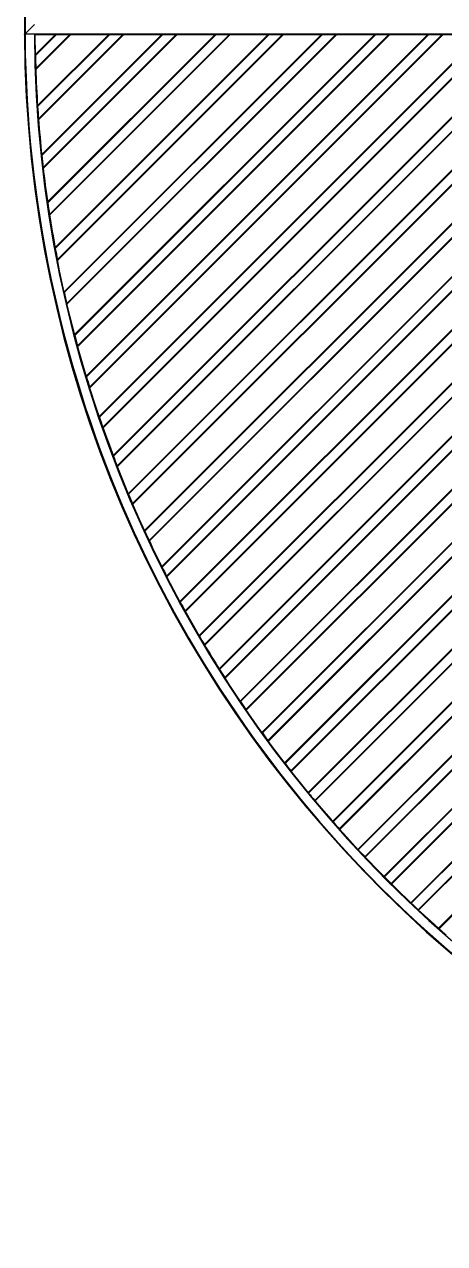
# Model space of a CAD drawing. Header units: millimetres. Extents: x -3019 to 2921, y -1257 to 2943.
# Drawn here: x -2492 to -2179, y 381 to 1288 of the extents above; entities that cross this region are included whole.
import ezdxf

# ---------------------------------------------------------------- set-up
doc = ezdxf.new("R2010")
doc.units = ezdxf.units.MM

msp = doc.modelspace()

# ---------------------------------------------------------------- linework, layer by layer
for p, q in [((-2491.57, 1280.54), (-2491.56, 1280.54)), ((-2491.06, 1281.05), (-2484.06, 1288.05)), ((-2491.06, 1281.04), (-2484.06, 1288.04)), ((-2491.06, 1281.04), (-1834.06, 1281.04)), ((-2483.57, 1280.54), (-2468.38, 1280.54)), ((-2483.35, 1265.01), (-2483.56, 1280.53)), ((-2483.36, 1265.55), (-2468.38, 1280.54)), ((-2483.35, 1264.86), (-2467.67, 1280.54)), ((-2483.09, 1255.22), (-2457.77, 1280.54)), ((-2483.06, 1254.54), (-2457.06, 1280.54)), ((-2481.75, 1227.57), (-2428.78, 1280.54)), ((-2481.71, 1226.9), (-2428.07, 1280.54)), ((-2481.06, 1217.65), (-2418.17, 1280.54)), ((-2481.02, 1216.99), (-2417.47, 1280.54)), ((-2478.67, 1191.05), (-2389.18, 1280.54)), ((-2478.61, 1190.41), (-2388.47, 1280.54)), ((-2477.62, 1181.49), (-2378.57, 1280.54)), ((-2477.55, 1180.86), (-2377.87, 1280.54)), ((-2474.27, 1155.85), (-2349.58, 1280.54)), ((-2474.19, 1155.23), (-2348.88, 1280.54)), ((-2472.89, 1146.63), (-2338.98, 1280.54)), ((-2472.79, 1146.02), (-2338.27, 1280.54)), ((-2468.67, 1121.85), (-2309.99, 1280.54)), ((-2468.56, 1121.26), (-2309.28, 1280.54)), ((-2468.38, 1280.54), (-2467.67, 1280.54)), ((-2467.67, 1280.54), (-2457.77, 1280.54)), ((-2466.98, 1112.94), (-2299.38, 1280.54)), ((-2466.86, 1112.35), (-2298.67, 1280.54)), ((-2461.96, 1088.97), (-2270.39, 1280.54)), ((-2461.83, 1088.39), (-2269.68, 1280.54)), ((-2459.99, 1080.33), (-2259.78, 1280.54)), ((-2459.85, 1079.76), (-2259.07, 1280.54)), ((-2457.77, 1280.54), (-2457.06, 1280.54)), ((-2457.06, 1280.54), (-2428.78, 1280.54)), ((-2454.22, 1057.11), (-2230.79, 1280.54)), ((-2454.07, 1056.55), (-2230.08, 1280.54)), ((-2451.98, 1048.74), (-2220.18, 1280.54)), ((-2451.83, 1048.19), (-2219.48, 1280.54)), ((-2445.52, 1026.21), (-2191.19, 1280.54)), ((-2445.35, 1025.67), (-2190.48, 1280.54)), ((-2443.03, 1018.09), (-2180.58, 1280.54)), ((-2442.86, 1017.55), (-2179.88, 1280.54)), ((-2435.91, 996.22), (-2151.59, 1280.54)), ((-2435.73, 995.69), (-2150.89, 1280.54)), ((-2433.19, 988.34), (-2140.99, 1280.54)), ((-2433.01, 987.81), (-2140.28, 1280.54)), ((-2428.78, 1280.54), (-2428.07, 1280.54)), ((-2428.07, 1280.54), (-2418.17, 1280.54)), ((-2425.44, 967.09), (-2112, 1280.54)), ((-2425.25, 966.58), (-2111.29, 1280.54)), ((-2422.5, 959.43), (-2101.39, 1280.54)), ((-2422.3, 958.92), (-2100.68, 1280.54)), ((-2418.17, 1280.54), (-2417.47, 1280.54)), ((-2417.47, 1280.54), (-2389.18, 1280.54)), ((-2414.16, 938.77), (-2072.4, 1280.54)), ((-2413.95, 938.28), (-2071.69, 1280.54)), ((-2411.01, 931.32), (-2061.79, 1280.54)), ((-2410.79, 930.83), (-2061.08, 1280.54)), ((-2402.1, 911.24), (-2032.8, 1280.54)), ((-2401.88, 910.76), (-2032.09, 1280.54)), ((-2398.74, 903.99), (-2022.19, 1280.54)), ((-2398.51, 903.51), (-2021.49, 1280.54)), ((-2389.28, 884.46), (-1993.2, 1280.54)), ((-2389.18, 1280.54), (-2388.47, 1280.54)), ((-2389.05, 883.99), (-1992.49, 1280.54)), ((-2388.47, 1280.54), (-2378.57, 1280.54)), ((-2385.73, 877.41), (-1982.6, 1280.54)), ((-2385.49, 876.94), (-1981.89, 1280.54)), ((-2378.57, 1280.54), (-2377.87, 1280.54)), ((-2377.87, 1280.54), (-2349.58, 1280.54)), ((-2375.74, 858.4), (-1953.6, 1280.54)), ((-2375.49, 857.94), (-1952.9, 1280.54)), ((-2371.99, 851.54), (-1943, 1280.54)), ((-2371.74, 851.09), (-1942.29, 1280.54)), ((-2361.5, 833.05), (-1914.01, 1280.54)), ((-2361.24, 832.6), (-1913.3, 1280.54)), ((-2357.56, 826.37), (-1903.4, 1280.54)), ((-2357.3, 825.93), (-1902.69, 1280.54)), ((-2349.58, 1280.54), (-2348.88, 1280.54)), ((-2348.88, 1280.54), (-2338.98, 1280.54)), ((-2346.57, 808.38), (-1874.41, 1280.54)), ((-2346.3, 807.94), (-1873.7, 1280.54)), ((-2342.46, 801.88), (-1863.8, 1280.54)), ((-2342.18, 801.45), (-1863.09, 1280.54)), ((-2338.98, 1280.54), (-2338.27, 1280.54)), ((-2338.27, 1280.54), (-2309.99, 1280.54)), ((-2309.99, 1280.54), (-2309.28, 1280.54)), ((-2309.28, 1280.54), (-2299.38, 1280.54)), ((-2299.38, 1280.54), (-2298.67, 1280.54)), ((-2298.67, 1280.54), (-2270.39, 1280.54)), ((-2270.39, 1280.54), (-2269.68, 1280.54)), ((-2269.68, 1280.54), (-2259.78, 1280.54)), ((-2259.78, 1280.54), (-2259.07, 1280.54)), ((-2259.07, 1280.54), (-2230.79, 1280.54)), ((-2230.79, 1280.54), (-2230.08, 1280.54)), ((-2230.08, 1280.54), (-2220.18, 1280.54)), ((-2220.18, 1280.54), (-2219.48, 1280.54)), ((-2219.48, 1280.54), (-2191.19, 1280.54)), ((-2191.19, 1280.54), (-2190.48, 1280.54)), ((-2190.48, 1280.54), (-2180.58, 1280.54)), ((-2180.58, 1280.54), (-2179.88, 1280.54)), ((-2179.88, 1280.54), (-2151.59, 1280.54)), ((-2330.97, 784.38), (-1841.35, 1274)), ((-2330.69, 783.95), (-1841.32, 1273.32)), ((-2326.68, 778.06), (-1840.73, 1264.01)), ((-2326.39, 777.64), (-1840.68, 1263.35)), ((-2314.72, 761.03), (-1837.34, 1238.41)), ((-2314.42, 760.62), (-1837.23, 1237.81)), ((-2310.26, 754.89), (-1835.55, 1229.59)), ((-2309.96, 754.48), (-1835.42, 1229.01)), ((-2297.83, 738.33), (-1829.37, 1206.78)), ((-2297.52, 737.93), (-1829.2, 1206.25)), ((-2293.19, 732.35), (-1826.68, 1198.87)), ((-2292.88, 731.96), (-1826.49, 1198.35)), ((-2280.29, 716.26), (-1818.27, 1178.28)), ((-2279.98, 715.87), (-1818.05, 1177.8)), ((-2275.49, 710.46), (-1814.83, 1171.11)), ((-2275.17, 710.07), (-1814.6, 1170.64)), ((-2262.14, 694.82), (-1804.51, 1152.44)), ((-2261.81, 694.44), (-1804.25, 1152)), ((-2257.17, 689.18), (-1800.41, 1145.94)), ((-2256.83, 688.81), (-1800.14, 1145.51)), ((-2243.36, 674), (-1788.37, 1128.99)), ((-2243.01, 673.64), (-1788.06, 1128.59)), ((-2238.22, 668.53), (-1783.66, 1123.1)), ((-2237.88, 668.17), (-1783.34, 1122.71)), ((-2223.95, 653.81), (-1769.98, 1107.78)), ((-2223.6, 653.45), (-1769.63, 1107.43)), ((-2218.65, 648.5), (-1764.68, 1102.48)), ((-2218.3, 648.15), (-1764.32, 1102.13)), ((-2203.93, 634.23), (-1749.4, 1088.77)), ((-2203.57, 633.88), (-1749.01, 1088.45)), ((-2198.47, 629.09), (-1743.51, 1084.05)), ((-2198.1, 628.75), (-1743.11, 1083.74)), ((-2183.3, 615.27), (-1726.6, 1071.97)), ((-2182.92, 614.94), (-1726.17, 1071.69))]:
    msp.add_line(p, q)
at = {"flags": 128}
for points in [[(-2491.57, 1280.54), (-2491.56, 1280.55), (-2491.53, 1280.58), (-2491.48, 1280.62), (-2491.42, 1280.69), (-2491.34, 1280.76), (-2491.26, 1280.85), (-2491.16, 1280.94), (-2491.06, 1281.04)], [(-2483.57, 1280.54), (-2483.57, 1280.55), (-2483.6, 1280.58), (-2483.65, 1280.62), (-2483.71, 1280.69), (-2483.79, 1280.76), (-2483.87, 1280.85), (-2483.97, 1280.94), (-2484.06, 1281.04)], [(-2461.83, 1088.39), (-2465.32, 1104.62), (-2466.98, 1112.94)], [(-2454.1, 1056.67), (-2457.52, 1070.06), (-2459.99, 1080.33)], [(-2445.35, 1025.67), (-2448.36, 1035.84), (-2451.98, 1048.74)], [(-2435.76, 995.79), (-2437.85, 1002.01), (-2443.03, 1018.09)], [(-2413.99, 938.36), (-2419.61, 952.1), (-2422.5, 959.43)], [(-2401.88, 910.76), (-2405.82, 919.47), (-2411.01, 931.32)], [(-2375.54, 858.02), (-2382.74, 871.61), (-2385.73, 877.41)], [(-2361.28, 832.68), (-2365.8, 840.5), (-2371.99, 851.54)], [(-2330.69, 783.95), (-2338.11, 795.15), (-2342.46, 801.88)], [(-2314.47, 760.69), (-2318.18, 765.86), (-2326.68, 778.06)], [(-2297.52, 737.93), (-2307.78, 751.52), (-2310.26, 754.89)], [(-2280.03, 715.94), (-2286.15, 723.47), (-2293.19, 732.35)], [(-2243.07, 673.7), (-2251.66, 683.05), (-2257.17, 689.18)], [(-2223.6, 653.45), (-2227.36, 657.26), (-2238.22, 668.53)], [(-2203.57, 633.88), (-2214.84, 644.74), (-2218.65, 648.5)], [(-2182.98, 614.99), (-2189.06, 620.44), (-2198.47, 629.09)]]:
    msp.add_lwpolyline(points, dxfattribs=at)
for radius, start, end in [(904, 89.74704, 180.25296), (903.5, 89.77847, 180.22153), (904, 180.25296, 270.25296), (903.5, 179.77847, 270.22153), (896.5, 180.22413, 269.77587), (896, 181.25847, 181.87489), (896, 181.87489, 183.67932), (896, 183.68821, 184.28146), (896, 184.28146, 186.03053), (896, 186.03053, 186.60395), (896, 186.60395, 188.29778), (896, 188.29778, 188.85408), (896, 188.85408, 190.5), (896, 190.5, 191.0414), (896, 192.64549, 193.17384), (896, 194.74123, 195.2581), (896, 196.79314, 197.29989), (896, 198.80636, 199.30415), (896, 199.30415, 200.78535), (896, 200.78535, 201.27522), (896, 202.73405, 203.21691), (896, 204.65597, 205.13265), (896, 205.13265, 206.55427), (896, 206.55427, 207.0255), (896, 208.43181, 208.89826), (896, 210.29122, 210.75352), (896, 210.75352, 212.1349), (896, 212.1349, 212.59364), (896, 213.96514, 214.42084), (896, 215.78403, 216.23723), (896, 217.59361, 218.04477), (896, 219.39578, 219.84538), (896, 219.84538, 221.18708), (896, 221.1924, 221.6409), (896, 222.98528, 223.43312), (896, 224.77619, 225.22381), (896, 226.56688, 227.01472), (896, 228.3591, 228.8076)]:
    msp.add_arc((-1587.56, 1284.54), radius, start, end)
for points, knots in [([(-2491.06, 1281.05), (-2491.12, 1280.98), (-2491.25, 1280.86), (-2491.4, 1280.7), (-2491.5, 1280.61), (-2491.55, 1280.56), (-2491.55, 1280.55), (-2491.56, 1280.55)], [0, 0, 0, 0, 0.29356, 0.547869, 0.73257, 0.87831, 1, 1, 1, 1]), ([(-2484.06, 1281.03), (-2483.98, 1280.96), (-2483.85, 1280.83), (-2483.7, 1280.67), (-2483.61, 1280.58), (-2483.56, 1280.54), (-2483.56, 1280.53), (-2483.56, 1280.53)], [0, 0, 0, 0, 0.3346801, 0.5765508, 0.7543499, 0.8952462, 1, 1, 1, 1]), ([(-2483.35, 1264.86), (-2483.35, 1264.96), (-2483.36, 1265.14), (-2483.36, 1265.36), (-2483.36, 1265.48), (-2483.36, 1265.54), (-2483.36, 1265.55), (-2483.36, 1265.55)], [0, 0, 0, 0, 0.331935, 0.572947, 0.752839, 0.897659, 1, 1, 1, 1]), ([(-2483.06, 1254.54), (-2483.06, 1254.54), (-2483.06, 1254.55), (-2483.07, 1254.64), (-2483.07, 1254.78), (-2483.08, 1254.99), (-2483.08, 1255.15), (-2483.09, 1255.22)], [0, 0, 0, 0, 0.1455627, 0.2904998, 0.4903368, 0.7595777, 1, 1, 1, 1]), ([(-2481.71, 1226.9), (-2481.71, 1226.99), (-2481.73, 1227.15), (-2481.74, 1227.35), (-2481.75, 1227.48), (-2481.75, 1227.56), (-2481.75, 1227.56), (-2481.75, 1227.57)], [0, 0, 0, 0, 0.2756726, 0.5286742, 0.7200717, 0.8756014, 1, 1, 1, 1]), ([(-2481.02, 1216.99), (-2481.02, 1216.99), (-2481.02, 1217), (-2481.02, 1217.09), (-2481.03, 1217.23), (-2481.05, 1217.43), (-2481.06, 1217.58), (-2481.06, 1217.65)], [0, 0, 0, 0, 0.152426, 0.304271, 0.507838, 0.772533, 1, 1, 1, 1]), ([(-2478.61, 1190.41), (-2478.62, 1190.49), (-2478.63, 1190.65), (-2478.65, 1190.84), (-2478.67, 1190.97), (-2478.67, 1191.04), (-2478.67, 1191.04), (-2478.67, 1191.05)], [0, 0, 0, 0, 0.281931, 0.52865, 0.721686, 0.88229, 1, 1, 1, 1]), ([(-2477.55, 1180.86), (-2477.55, 1180.87), (-2477.55, 1180.88), (-2477.56, 1180.95), (-2477.57, 1181.08), (-2477.59, 1181.26), (-2477.61, 1181.42), (-2477.62, 1181.49)], [0, 0, 0, 0, 0.158807, 0.317082, 0.487425, 0.739064, 1, 1, 1, 1]), ([(-2474.19, 1155.23), (-2474.2, 1155.31), (-2474.22, 1155.47), (-2474.25, 1155.66), (-2474.27, 1155.78), (-2474.27, 1155.84), (-2474.27, 1155.84), (-2474.27, 1155.85)], [0, 0, 0, 0, 0.287585, 0.528986, 0.723626, 0.889169, 1, 1, 1, 1]), ([(-2472.79, 1146.02), (-2472.79, 1146.02), (-2472.79, 1146.03), (-2472.81, 1146.11), (-2472.82, 1146.22), (-2472.85, 1146.39), (-2472.87, 1146.53), (-2472.89, 1146.62), (-2472.89, 1146.63)], [0, 0, 0, 0, 0.164683, 0.328862, 0.504554, 0.712557, 0.960654, 1, 1, 1, 1]), ([(-2468.56, 1121.26), (-2468.58, 1121.34), (-2468.61, 1121.5), (-2468.64, 1121.69), (-2468.66, 1121.81), (-2468.67, 1121.85), (-2468.67, 1121.85), (-2468.67, 1121.85)], [0, 0, 0, 0, 0.293006, 0.571568, 0.760742, 0.950859, 1, 1, 1, 1]), ([(-2466.86, 1112.35), (-2466.86, 1112.35), (-2466.87, 1112.36), (-2466.88, 1112.44), (-2466.9, 1112.56), (-2466.94, 1112.73), (-2466.96, 1112.86), (-2466.98, 1112.94)], [0, 0, 0, 0, 0.170281, 0.3401149, 0.5207746, 0.7308598, 1, 1, 1, 1]), ([(-2461.83, 1088.39), (-2461.85, 1088.47), (-2461.89, 1088.63), (-2461.93, 1088.81), (-2461.95, 1088.93), (-2461.96, 1088.96), (-2461.96, 1088.97), (-2461.96, 1088.97)], [0, 0, 0, 0, 0.2976398, 0.5669143, 0.7594027, 0.9527295, 1, 1, 1, 1]), ([(-2459.85, 1079.76), (-2459.85, 1079.77), (-2459.85, 1079.78), (-2459.87, 1079.85), (-2459.9, 1079.97), (-2459.94, 1080.14), (-2459.97, 1080.26), (-2459.99, 1080.33)], [0, 0, 0, 0, 0.175404, 0.350414, 0.535497, 0.747111, 1, 1, 1, 1]), ([(-2454.07, 1056.55), (-2454.09, 1056.63), (-2454.14, 1056.78), (-2454.18, 1056.96), (-2454.21, 1057.07), (-2454.22, 1057.11), (-2454.22, 1057.11), (-2454.22, 1057.11)], [0, 0, 0, 0, 0.301896, 0.563081, 0.758497, 0.954634, 1, 1, 1, 1]), ([(-2451.83, 1048.19), (-2451.83, 1048.19), (-2451.83, 1048.2), (-2451.85, 1048.28), (-2451.89, 1048.39), (-2451.93, 1048.55), (-2451.96, 1048.68), (-2451.98, 1048.74)], [0, 0, 0, 0, 0.180164, 0.359962, 0.549047, 0.761864, 1, 1, 1, 1]), ([(-2445.35, 1025.67), (-2445.37, 1025.74), (-2445.42, 1025.87), (-2445.47, 1026.05), (-2445.51, 1026.17), (-2445.52, 1026.21), (-2445.52, 1026.21), (-2445.52, 1026.21)], [0, 0, 0, 0, 0.253256, 0.507087, 0.741728, 0.946235, 1, 1, 1, 1]), ([(-2442.86, 1017.55), (-2442.86, 1017.56), (-2442.87, 1017.57), (-2442.89, 1017.65), (-2442.93, 1017.76), (-2442.98, 1017.92), (-2443.01, 1018.03), (-2443.03, 1018.09)], [0, 0, 0, 0, 0.184556, 0.368815, 0.5615, 0.775172, 1, 1, 1, 1]), ([(-2435.73, 995.69), (-2435.75, 995.76), (-2435.8, 995.89), (-2435.85, 996.06), (-2435.89, 996.18), (-2435.91, 996.22), (-2435.91, 996.22), (-2435.91, 996.22)], [0, 0, 0, 0, 0.247163, 0.494799, 0.726954, 0.933809, 1, 1, 1, 1]), ([(-2433.01, 987.81), (-2433.01, 987.82), (-2433.01, 987.83), (-2433.04, 987.91), (-2433.08, 988.02), (-2433.13, 988.17), (-2433.17, 988.28), (-2433.19, 988.34)], [0, 0, 0, 0, 0.188631, 0.37698, 0.572956, 0.787288, 1, 1, 1, 1]), ([(-2425.25, 966.58), (-2425.27, 966.64), (-2425.32, 966.76), (-2425.38, 966.93), (-2425.43, 967.04), (-2425.44, 967.09), (-2425.44, 967.09), (-2425.44, 967.09)], [0, 0, 0, 0, 0.241852, 0.484096, 0.713892, 0.922563, 1, 1, 1, 1]), ([(-2422.3, 958.92), (-2422.3, 958.92), (-2422.31, 958.93), (-2422.34, 959.01), (-2422.38, 959.12), (-2422.44, 959.27), (-2422.48, 959.38), (-2422.5, 959.43)], [0, 0, 0, 0, 0.192377, 0.384517, 0.583363, 0.798162, 1, 1, 1, 1]), ([(-2413.95, 938.28), (-2413.98, 938.34), (-2414.03, 938.45), (-2414.09, 938.61), (-2414.14, 938.72), (-2414.16, 938.77), (-2414.16, 938.77), (-2414.16, 938.77)], [0, 0, 0, 0, 0.237229, 0.474746, 0.702317, 0.912432, 1, 1, 1, 1]), ([(-2410.79, 930.83), (-2410.8, 930.83), (-2410.8, 930.84), (-2410.83, 930.92), (-2410.88, 931.03), (-2410.94, 931.17), (-2410.99, 931.28), (-2411.01, 931.32)], [0, 0, 0, 0, 0.1958052, 0.3914144, 0.592865, 0.8079465, 1, 1, 1, 1]), ([(-2401.88, 910.76), (-2401.9, 910.81), (-2401.95, 910.93), (-2402.02, 911.08), (-2402.07, 911.19), (-2402.1, 911.24), (-2402.1, 911.24), (-2402.1, 911.24)], [0, 0, 0, 0, 0.233165, 0.466584, 0.692109, 0.903348, 1, 1, 1, 1]), ([(-2398.51, 903.51), (-2398.51, 903.52), (-2398.52, 903.53), (-2398.55, 903.6), (-2398.61, 903.72), (-2398.67, 903.85), (-2398.72, 903.95), (-2398.74, 903.99)], [0, 0, 0, 0, 0.1989185, 0.3976866, 0.6014419, 0.8166647, 1, 1, 1, 1]), ([(-2389.05, 883.99), (-2389.07, 884.04), (-2389.13, 884.15), (-2389.2, 884.3), (-2389.26, 884.4), (-2389.28, 884.45), (-2389.28, 884.46), (-2389.28, 884.46)], [0, 0, 0, 0, 0.229613, 0.459502, 0.683133, 0.89524, 1, 1, 1, 1]), ([(-2385.49, 876.94), (-2385.49, 876.94), (-2385.49, 876.95), (-2385.53, 877.03), (-2385.59, 877.14), (-2385.66, 877.27), (-2385.7, 877.37), (-2385.73, 877.41)], [0, 0, 0, 0, 0.201742, 0.40333, 0.609132, 0.824457, 1, 1, 1, 1]), ([(-2375.49, 857.94), (-2375.52, 858), (-2375.58, 858.1), (-2375.66, 858.24), (-2375.71, 858.35), (-2375.74, 858.4), (-2375.74, 858.4), (-2375.74, 858.4)], [0, 0, 0, 0, 0.22656, 0.453298, 0.675269, 0.888066, 1, 1, 1, 1]), ([(-2371.74, 851.09), (-2371.75, 851.09), (-2371.75, 851.1), (-2371.79, 851.17), (-2371.85, 851.28), (-2371.92, 851.41), (-2371.97, 851.5), (-2371.99, 851.54)], [0, 0, 0, 0, 0.204276, 0.4084183, 0.616037, 0.831387, 1, 1, 1, 1]), ([(-2361.24, 832.6), (-2361.27, 832.65), (-2361.33, 832.76), (-2361.41, 832.89), (-2361.47, 832.99), (-2361.49, 833.04), (-2361.5, 833.05), (-2361.5, 833.05)], [0, 0, 0, 0, 0.2239518, 0.448038, 0.6684611, 0.8817781, 1, 1, 1, 1]), ([(-2357.3, 825.93), (-2357.3, 825.93), (-2357.31, 825.94), (-2357.35, 826.02), (-2357.42, 826.12), (-2357.49, 826.25), (-2357.54, 826.34), (-2357.56, 826.37)], [0, 0, 0, 0, 0.2065242, 0.4129401, 0.6221021, 0.8374158, 1, 1, 1, 1]), ([(-2346.3, 807.94), (-2346.33, 807.99), (-2346.39, 808.09), (-2346.47, 808.23), (-2346.53, 808.32), (-2346.56, 808.37), (-2346.57, 808.38), (-2346.57, 808.38)], [0, 0, 0, 0, 0.2217399, 0.443525, 0.6625884, 0.8763122, 1, 1, 1, 1]), ([(-2342.18, 801.45), (-2342.18, 801.46), (-2342.19, 801.47), (-2342.23, 801.54), (-2342.3, 801.64), (-2342.38, 801.77), (-2342.43, 801.85), (-2342.46, 801.88)], [0, 0, 0, 0, 0.208488, 0.416871, 0.627419, 0.842578, 1, 1, 1, 1]), ([(-2330.69, 783.95), (-2330.72, 784), (-2330.78, 784.1), (-2330.87, 784.23), (-2330.94, 784.32), (-2330.97, 784.37), (-2330.97, 784.37), (-2330.97, 784.38)], [0, 0, 0, 0, 0.21975, 0.439668, 0.657627, 0.871639, 1, 1, 1, 1]), ([(-2326.39, 777.64), (-2326.4, 777.64), (-2326.4, 777.65), (-2326.45, 777.72), (-2326.52, 777.83), (-2326.6, 777.95), (-2326.66, 778.03), (-2326.68, 778.06)], [0, 0, 0, 0, 0.210184, 0.420286, 0.632048, 0.847078, 1, 1, 1, 1]), ([(-2314.42, 760.62), (-2314.46, 760.67), (-2314.53, 760.76), (-2314.61, 760.88), (-2314.68, 760.98), (-2314.72, 761.02), (-2314.72, 761.03), (-2314.72, 761.03)], [0, 0, 0, 0, 0.2182758, 0.4365262, 0.6534759, 0.8677256, 1, 1, 1, 1]), ([(-2309.96, 754.48), (-2309.96, 754.48), (-2309.97, 754.49), (-2310.02, 754.56), (-2310.09, 754.66), (-2310.18, 754.78), (-2310.23, 754.85), (-2310.26, 754.89)], [0, 0, 0, 0, 0.21159, 0.423123, 0.635753, 0.850735, 1, 1, 1, 1]), ([(-2297.52, 737.93), (-2297.55, 737.97), (-2297.62, 738.06), (-2297.71, 738.18), (-2297.78, 738.27), (-2297.82, 738.32), (-2297.82, 738.33), (-2297.83, 738.33)], [0, 0, 0, 0, 0.216943, 0.433894, 0.650071, 0.864535, 1, 1, 1, 1]), ([(-2292.88, 731.96), (-2292.88, 731.96), (-2292.89, 731.97), (-2292.94, 732.04), (-2293.02, 732.14), (-2293.11, 732.25), (-2293.17, 732.32), (-2293.19, 732.35)], [0, 0, 0, 0, 0.212746, 0.425447, 0.638857, 0.853801, 1, 1, 1, 1]), ([(-2279.98, 715.87), (-2280.01, 715.92), (-2280.08, 716), (-2280.18, 716.12), (-2280.25, 716.21), (-2280.29, 716.25), (-2280.29, 716.26), (-2280.29, 716.26)], [0, 0, 0, 0, 0.216018, 0.432027, 0.647554, 0.862081, 1, 1, 1, 1]), ([(-2275.17, 710.07), (-2275.17, 710.07), (-2275.18, 710.08), (-2275.24, 710.15), (-2275.32, 710.25), (-2275.41, 710.35), (-2275.47, 710.43), (-2275.49, 710.46)], [0, 0, 0, 0, 0.213609, 0.427183, 0.641203, 0.855988, 1, 1, 1, 1]), ([(-2261.81, 694.44), (-2261.84, 694.48), (-2261.92, 694.57), (-2262.02, 694.68), (-2262.09, 694.77), (-2262.13, 694.81), (-2262.14, 694.82), (-2262.14, 694.82)], [0, 0, 0, 0, 0.215309, 0.430601, 0.645681, 0.860306, 1, 1, 1, 1]), ([(-2256.83, 688.81), (-2256.84, 688.81), (-2256.85, 688.82), (-2256.9, 688.89), (-2256.99, 688.98), (-2257.08, 689.09), (-2257.14, 689.15), (-2257.17, 689.18)], [0, 0, 0, 0, 0.214243, 0.428496, 0.642867, 0.857679, 1, 1, 1, 1]), ([(-2243.01, 673.64), (-2243.05, 673.68), (-2243.13, 673.76), (-2243.23, 673.87), (-2243.31, 673.95), (-2243.35, 674), (-2243.35, 674), (-2243.36, 674)], [0, 0, 0, 0, 0.214874, 0.429706, 0.644523, 0.859208, 1, 1, 1, 1]), ([(-2237.88, 668.17), (-2237.88, 668.17), (-2237.89, 668.18), (-2237.95, 668.24), (-2238.03, 668.34), (-2238.13, 668.44), (-2238.19, 668.51), (-2238.22, 668.53)], [0, 0, 0, 0, 0.214597, 0.42923, 0.643847, 0.858535, 1, 1, 1, 1]), ([(-2223.6, 653.45), (-2223.64, 653.49), (-2223.72, 653.57), (-2223.83, 653.68), (-2223.91, 653.76), (-2223.95, 653.8), (-2223.95, 653.8), (-2223.95, 653.81)], [0, 0, 0, 0, 0.2147, 0.429336, 0.644079, 0.858787, 1, 1, 1, 1]), ([(-2218.3, 648.15), (-2218.3, 648.15), (-2218.31, 648.16), (-2218.37, 648.22), (-2218.46, 648.31), (-2218.56, 648.41), (-2218.63, 648.48), (-2218.65, 648.5)], [0, 0, 0, 0, 0.21467, 0.429354, 0.644021, 0.858741, 1, 1, 1, 1]), ([(-2203.57, 633.88), (-2203.61, 633.92), (-2203.69, 634), (-2203.8, 634.1), (-2203.89, 634.18), (-2203.93, 634.22), (-2203.93, 634.23), (-2203.93, 634.23)], [0, 0, 0, 0, 0.2147477, 0.4295459, 0.6443223, 0.859019, 1, 1, 1, 1]), ([(-2198.1, 628.75), (-2198.11, 628.75), (-2198.11, 628.76), (-2198.18, 628.82), (-2198.27, 628.9), (-2198.37, 629), (-2198.44, 629.06), (-2198.47, 629.09)], [0, 0, 0, 0, 0.214516, 0.429014, 0.643653, 0.858312, 1, 1, 1, 1]), ([(-2182.92, 614.94), (-2182.96, 614.97), (-2183.05, 615.05), (-2183.16, 615.15), (-2183.24, 615.22), (-2183.29, 615.26), (-2183.29, 615.27), (-2183.3, 615.27)], [0, 0, 0, 0, 0.215113, 0.430249, 0.645298, 0.859924, 1, 1, 1, 1])]:
    msp.add_open_spline(points, degree=3, knots=knots)

doc.saveas('drawing.dxf')
